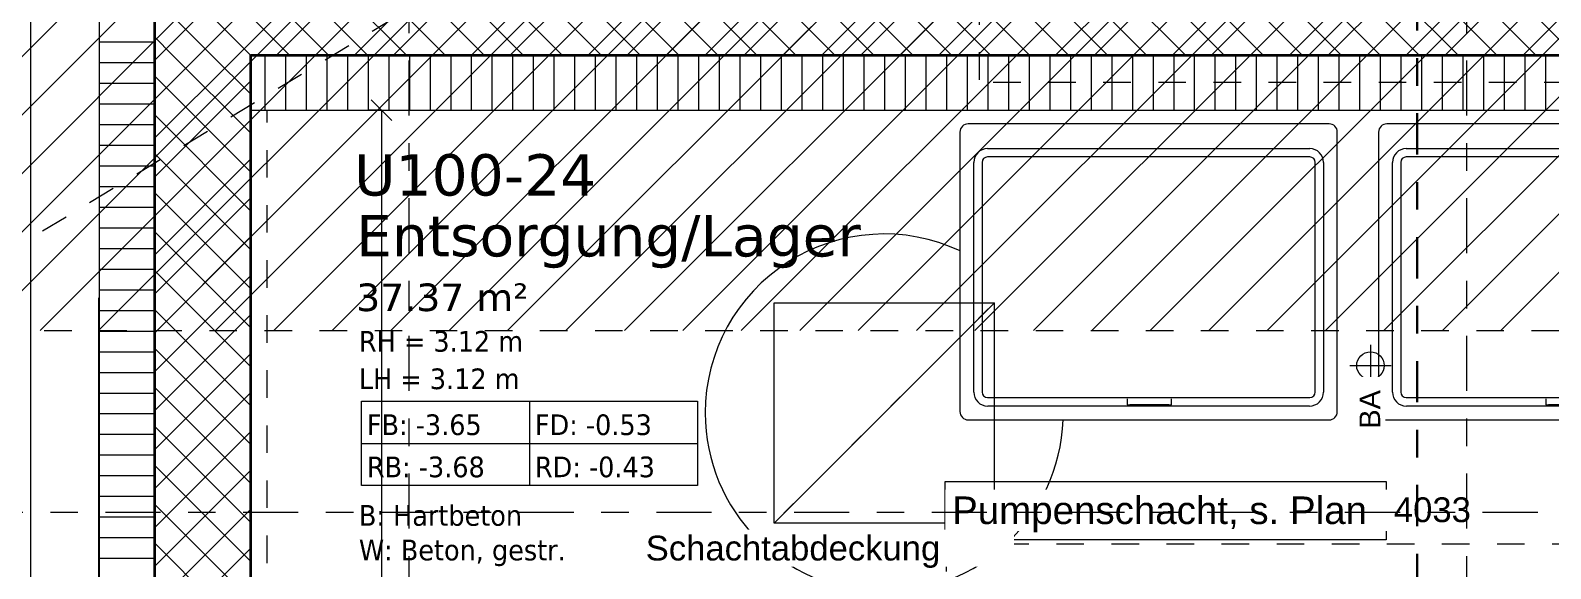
# Model space of a CAD drawing. Header units: metres. Extents: x -35.6 to 33, y -21.5 to 5.9.
# Drawn here: x -13.43 to -7.91, y 0.59 to 2.54 of the extents above; entities that cross this region are included whole.
import ezdxf

# ---------------------------------------------------------------- set-up
doc = ezdxf.new("R2010")
doc.units = ezdxf.units.M
for name, pattern in [('_Rasterlinie_', [0.375, 0.2, -0.05, 0.075, -0.05]), ('_Schnittlinie_', [0.3, 0.15, -0.05, 0.05, -0.05]), ('_Verdeckte Linien_', [0.15, 0.1, -0.05]), ('Strichliert - Fein', [0.15, 0.1, -0.05]), ('Strichpunkt - Fein', [0.2, 0.1, -0.05, 0, -0.05]), ('Strichpunkt - Weit', [0.5, 0.2, -0.15, 0, -0.15])]:
    doc.linetypes.add(name, pattern=pattern)
for name, color, linetype, lineweight in [('A-____-____-DIMS', 7, 'Continuous', 5), ('A-____-____-DIMS-50', 7, 'Continuous', 5), ('A-____-NOTE-TEXT', 7, 'Continuous', 9), ('A-AREA-____-IDEN', 7, 'Continuous', 5), ('A-DETL-____-HDLN', 7, '_Verdeckte Linien_', 9), ('A-DETL-GENF-HDLN', 7, '_Verdeckte Linien_', 9), ('A-DETL-GENF-OTLN', 7, 'Continuous', 9), ('A-FLOR-____-OTLN', 7, 'Continuous', 9), ('A-FLOR-____-OVHD', 7, 'Strichpunkt - Fein', 9), ('A-GENM-____-OTLN', 7, 'Continuous', 9), ('A-WALL-____-MCUT', 7, 'Continuous', 35), ('A-WALL-____-PATT', 7, 'Continuous', 35), ('E-LITE-EQPM-OTLN', 7, 'Continuous', 9), ('Q-SPCQ-____-OTLN', 7, 'Continuous', 9), ('S-COLS-____-OTLN', 7, 'Continuous', 9), ('S-GRID-____-OTLN', 7, 'Continuous', 5), ('Text', 7, 'Continuous', 5)]:
    doc.layers.add(name, color=color, linetype=linetype, lineweight=lineweight)
doc.layers.add('G-____-____-SYMB', color=7, linetype='Strichpunkt - Weit', lineweight=5, true_color=0x008080)
doc.styles.add('Arial', font='arial.ttf', dxfattribs={"height": 0.1})
doc.styles.add('Arial_1', font='arial.ttf', dxfattribs={"height": 0.075})
doc.styles.add('Arial_3', font='arial.ttf', dxfattribs={"height": 0.09})
doc.styles.add('Verdana_1', font='verdana.ttf', dxfattribs={"height": 0.1})
doc.styles.add('Verdana_2', font='verdana.ttf', dxfattribs={"width": 0.9, "height": 0.075})
doc.styles.add('Verdana_3', font='verdana.ttf', dxfattribs={"height": 0.15})
doc.dimstyles.new('SUB_Rohbau_fein_1', dxfattribs={"dimscale": 0.3048, "dimtxt": 0.102026, "dimasz": 0.246063, "dimexe": 0.164042, "dimexo": 0.0625, "dimgap": 0.123031, "dimtad": 1, "dimrnd": 0.005, "dimzin": 0, "dimdsep": 46, "dimtxsty": 'Arial', "dimblk1": 'OBLIQUE', "dimblk2": 'OBLIQUE', "dimsah": 1, "dimcen": 0.09, "dimazin": 0, "dimtfac": 1, "dimtdec": 4, "dimtix": 1, "dimtmove": 0, "dimatfit": 3, "dimfxl": 0.164042, "dimfxlon": 1, "dimtvp": 1, "dimtfill": 1, "dimtolj": 1, "dimtzin": 0, "dimarcsym": 2})
pattern_1 = [(45, (0, 0), (-0.0707107, 0.0707107), []), (135, (0, 0), (-0.0707107, -0.0707107), [])]

# ---------------------------------------------------------------- blocks, each defined once
blk = doc.blocks.new('Langfeldleuchte Deckeneinbau - 7200lm _ 4000K _ 1250 x 50-V26--01_UG_OK_FFB_AF_ru')
at = {"layer": 'E-LITE-EQPM-OTLN', "color": 253, "true_color": 0x999999}
for p, q in [((-13.185, 1.5692), (-13.183, 1.5692)), ((-13.185, 1.5692), (-13.183, 1.5692)), ((-13.185, 1.5692), (-13.185, 0.2797)), ((-13.185, 1.5494), (-13.185, 1.5692)), ((-13.183, 1.5494), (-13.185, 1.5494)), ((-13.185, 1.5494), (-13.185, 0.2994)), ((-13.183, 1.5494), (-13.185, 1.5494)), ((-13.185, 0.2994), (-13.185, 1.5494)), ((-13.185, 1.5494), (-13.185, 0.2994)), ((-13.183, 0.2994), (-13.185, 0.2994)), ((-13.185, 0.2797), (-13.185, 0.2994)), ((-13.185, 0.2994), (-13.183, 0.2994)), ((-13.185, 0.2797), (-13.183, 0.2797)), ((-13.183, 0.2797), (-13.185, 0.2797))]:
    blk.add_line(p, q, dxfattribs=at)
blk = doc.blocks.new('Deckenöffnung rechteckig - DS-41446744--01_UG_OK_FFB_AF_ru')
at = {"layer": 'A-DETL-GENF-OTLN', "linetype": 'Strichliert - Fein'}
for p, q in [((-0.4, -0.4), (0.4, 0.4)), ((-0.4, -0.4), (-0.4, 0.4)), ((-0.4, 0.4), (0.4, 0.4)), ((0.4, -0.4), (0.4, 0.4)), ((0.4, -0.4), (-0.4, -0.4))]:
    blk.add_line(p, q, dxfattribs=at)
at = {"layer": 'A-DETL-GENF-OTLN'}
for p, q in [((-0.4, -0.4), (-0.4, 0.4)), ((-0.4, -0.4), (0.4, 0.4)), ((-0.4, 0.4), (0.4, 0.4)), ((0.4, -0.4), (0.4, 0.4)), ((0.4, -0.4), (-0.4, -0.4))]:
    blk.add_line(p, q, dxfattribs=at)
blk = doc.blocks.new('Schachtabdeckung_rund - Rund-41619066--01_UG_OK_FFB_AF_ru')
at = {"layer": 'A-GENM-____-OTLN'}
for start, end in [(64.921, 180), (180, 357.7894)]:
    blk.add_arc((0, 0), 0.65, start, end, dxfattribs=at)
blk = doc.blocks.new('Müllcontainer-1100 L - schwarz-21087214--01_UG_OK_FFB_AF_ru')
at = {"layer": 'Q-SPCQ-____-OTLN'}
for p, q in [((0.655, 0.3), (-0.655, 0.3)), ((-0.685, 0.27), (-0.685, -0.745)), ((0.685, -0.745), (0.685, 0.27)), ((-0.585, 0.21), (0.585, 0.21)), ((0.585, 0.18), (-0.585, 0.18)), ((-0.635, -0.674), (-0.635, 0.16)), ((-0.605, 0.16), (-0.605, -0.674)), ((0.605, -0.674), (0.605, 0.16)), ((0.635, 0.16), (0.635, -0.674)), ((-0.585, -0.694), (0.585, -0.694)), ((-0.0783, -0.6986), (-0.0783, -0.7205)), ((0.0828, -0.7205), (0.0828, -0.6986)), ((0.584, -0.725), (-0.584, -0.725)), ((-0.0783, -0.7205), (-0.0683, -0.7205)), ((0.0728, -0.7205), (-0.0683, -0.7205)), ((0.0728, -0.7205), (0.0828, -0.7205)), ((-0.655, -0.775), (0.655, -0.775))]:
    blk.add_line(p, q, dxfattribs=at)
for centre, radius, start, end in [((-0.655, 0.27), 0.03, 90, 180), ((0.655, 0.27), 0.03, 360, 90), ((-0.585, 0.16), 0.05, 90, 180), ((-0.585, 0.16), 0.02, 90, 180), ((0.585, 0.16), 0.05, 360, 90), ((0.585, 0.16), 0.02, 360, 90), ((-0.584, -0.674), 0.051, 180, 270), ((-0.585, -0.674), 0.02, 180, 270), ((0.584, -0.674), 0.051, 270, 0), ((0.585, -0.674), 0.02, 270, 0), ((-0.655, -0.745), 0.03, 180, 270), ((0.655, -0.745), 0.03, 270, 0)]:
    blk.add_arc(centre, radius, start, end, dxfattribs=at)
blk = doc.blocks.new('DE_Detailverweis - mit_Rahmen-56961569--01_UG_OK_FFB_AF_ru')
at = {"layer": 'A-DETL-GENF-OTLN', "color": 30, "linetype": 'Strichpunkt - Fein', "true_color": 0xff8000}
for p in [(0, 2.31), (6.3504, 0)]:
    blk.add_line(p, (0, 0), dxfattribs=at)
blk = doc.blocks.new('DE_Linie_mit_Text - Strichliert-43508621--01_UG_OK_FFB_AF_ru')
at = {"layer": 'A-DETL-GENF-HDLN'}
blk.add_line((6.1944, 0), (0, 0), dxfattribs=at)
blk = doc.blocks.new('DE_Detailverweis - mit_Rahmen-56961630--01_UG_OK_FFB_AF_ru')
at = {"layer": 'A-DETL-GENF-OTLN', "color": 30, "linetype": 'Strichpunkt - Fein', "true_color": 0xff8000}
for p, q in [((0, 3.2295), (3.2928, 3.2295)), ((0, 3.2295), (0, 0)), ((3.2928, 0), (3.2928, 3.2295)), ((3.2928, 0), (0, 0))]:
    blk.add_line(p, q, dxfattribs=at)
blk = doc.blocks.new('Beschriftung_Räume-SUB - Vollständig-17704717--01_UG_OK_FFB_AF_ru')
at = {"layer": 'A-AREA-____-IDEN'}
for p, q in [((0, -0.01825), (0.0244, -0.01825)), ((0, -0.02438), (0, -0.01825)), ((0.0122, -0.01825), (0.0122, -0.02438)), ((0.0244, -0.01825), (0.0244, -0.02438)), ((0, -0.02132), (0.0244, -0.02132)), ((0.0244, -0.02438), (0, -0.02438))]:
    blk.add_line(p, q, dxfattribs=at)
blk = doc.blocks.new('DIMBLOCK98--01_UG_OK_FFB_AF_ru')
at = {"layer": 'A-____-____-DIMS-50'}
for p, q in [((-12.158, 2.2516), (-12.1955, 2.2891)), ((-12.158, 2.2516), (-12.208, 2.2516)), ((-12.158, 2.2516), (-12.158, -2.0534)), ((-12.158, 2.2516), (-12.1205, 2.2141)), ((-12.158, 2.2516), (-12.108, 2.2516)), ((-12.158, -2.0534), (-12.1955, -2.0159)), ((-12.158, -2.0534), (-12.208, -2.0534)), ((-12.158, -2.0534), (-12.1205, -2.0909)), ((-12.158, -2.0534), (-12.108, -2.0534))]:
    blk.add_line(p, q, dxfattribs=at)
at = {"layer": 'A-____-____-DIMS-50', "color": 0, "insert": (-12.33, -0.0626), "char_height": 0.1, "width": 0.388091, "attachment_point": 1, "rotation": 90, "line_spacing_factor": 0.941778, "style": 'Arial', "bg_fill": 3, "box_fill_scale": 1.25, "bg_fill_color": 256, "bg_fill_true_color": 13158600, "bg_fill_transparency": 0}
blk.add_mtext('4.30\\A2\\H0.5x;\\S5^  ;\\H2x;', dxfattribs=at)
blk = doc.blocks.new('_Oblique')
at = {"color": 0, "linetype": 'ByBlock', "lineweight": -2}
blk.add_line((-0.5, -0.5), (0.5, 0.5), dxfattribs=at)

msp = doc.modelspace()

# ---------------------------------------------------------------- hatches: boundary and pattern name
at = {"layer": 'A-DETL-GENF-OTLN', "true_color": 0xff00ff}
h = msp.add_hatch(dxfattribs=at)
h.set_pattern_fill('FP_13', color=6, style=0, pattern_type=2)
h.set_pattern_definition([(45, (0, 0), (-0.106066, 0.106066), [])])
h.paths.add_polyline_path([(-13.983, 1.4516), (-2.728, 1.4516), (-2.728, 4.6615), (-9.4632, 4.6615), (-9.648, 4.6216), (-9.728, 2.8516), (-9.728, 4.6615), (-13.983, 4.6615), (-13.983, 3.0364)])
at = {"layer": 'A-WALL-____-PATT', "lineweight": 9}
h = msp.add_hatch(dxfattribs=at)
h.set_pattern_fill('FP_1', color=256, style=0, pattern_type=2)
h.set_pattern_definition(pattern_1)
h.paths.add_polyline_path([(-4.128, 2.4516), (-4.128, 2.8516), (-12.983, 2.8516), (-12.983, 2.4516), (-4.5936, 2.4516)])
at = {"layer": 'A-WALL-____-PATT', "lineweight": 9, "true_color": 0x787878}
h = msp.add_hatch(dxfattribs=at)
h.set_pattern_fill('FP_7', color=8, angle=270, style=0, pattern_type=2)
h.set_pattern_definition([(180, (-12.983, 0.32406), (1e-16, -0.075), [])])
h.paths.add_polyline_path([(-13.183, -2.0534), (-12.983, -2.0534), (-12.983, 2.7016), (-13.183, 2.7016), (-13.183, -1.8387)])
at = {"layer": 'A-WALL-____-PATT', "lineweight": 9}
h = msp.add_hatch(dxfattribs=at)
h.set_pattern_fill('FP_1', color=256, style=0, pattern_type=2)
h.set_pattern_definition(pattern_1)
h.paths.add_polyline_path([(-12.9123, -2.0534), (-12.633, -2.0534), (-12.633, 2.4516), (-12.983, 2.4516), (-12.983, -2.0534)])
at = {"layer": 'A-WALL-____-PATT', "lineweight": 9, "true_color": 0x787878}
h = msp.add_hatch(dxfattribs=at)
h.set_pattern_fill('FP_9', color=8, angle=-90, style=0, pattern_type=2)
h.set_pattern_definition([(270, (-8.306, 2.452), (0.075, 2e-16), [])])
h.paths.add_polyline_path([(-4.0662, 2.2516), (-3.978, 2.2516), (-3.978, 2.4516), (-12.633, 2.4516), (-12.633, 2.2516), (-4.5936, 2.2516)])

# ---------------------------------------------------------------- linework, layer by layer
at = {"layer": 'A-____-NOTE-TEXT', "lineweight": 5}
for p, q in [((-8.5677, 1.3987), (-8.5677, 1.2487)), ((-8.6427, 1.3237), (-8.4927, 1.3237))]:
    msp.add_line(p, q, dxfattribs=at)
at = {"layer": 'A-____-NOTE-TEXT', "color": 30, "lineweight": 5, "true_color": 0xff8000, "flags": 128}
msp.add_lwpolyline([(-10.1116, 0.9023), (-8.5106, 0.9023), (-8.5106, 0.6903), (-10.1116, 0.6903)], close=True, dxfattribs=at)
at = {"layer": 'A-____-NOTE-TEXT', "lineweight": 5}
msp.add_circle((-8.5677, 1.3237), 0.05, dxfattribs=at)
at = {"layer": 'A-DETL-____-HDLN'}
for p, q in [((-9.028, 2.4516), (-11.608, 2.4516)), ((-13.983, 1.4516), (-2.728, 1.4516))]:
    msp.add_line(p, q, dxfattribs=at)
at = {"layer": 'A-FLOR-____-OTLN'}
for start, end in [(64.921, 180), (180, 357.7894)]:
    msp.add_arc((-10.333, 1.1516), 0.65, start, end, dxfattribs=at)
at = {"layer": 'A-FLOR-____-OVHD'}
msp.add_line((-12.573, -1.9934), (-12.573, 2.2516), dxfattribs=at)
at = {"layer": 'A-WALL-____-MCUT', "lineweight": 9}
for p, q in [((-13.183, 4.6615), (-13.183, -2.0534)), ((-12.633, 2.2516), (-3.978, 2.2516))]:
    msp.add_line(p, q, dxfattribs=at)
at = {"layer": 'A-WALL-____-MCUT'}
for p, q in [((-12.983, 4.6615), (-12.983, -2.0534)), ((-12.633, 2.4516), (-3.978, 2.4516)), ((-12.633, -2.0534), (-12.633, 2.4516))]:
    msp.add_line(p, q, dxfattribs=at)
at = {"layer": 'S-COLS-____-OTLN'}
for p, q in [((-13.433, 4.6615), (-13.433, 0.7611)), ((-13.433, 0.7611), (-13.433, -2.2033))]:
    msp.add_line(p, q, dxfattribs=at)
at = {"layer": 'S-GRID-____-OTLN', "color": 8, "linetype": '_Rasterlinie_', "true_color": 0x808080}
msp.add_line((-12.058, -6.2685), (-12.058, 5.1611), dxfattribs=at)

# ---------------------------------------------------------------- block references
at = {"layer": 'A-AREA-____-IDEN', "xscale": 49.99999999999998, "yscale": 49.99999999999998, "zscale": 49.99999999999998}
msp.add_blockref('Beschriftung_Räume-SUB - Vollständig-17704717--01_UG_OK_FFB_AF_ru', (-12.231, 2.1071), dxfattribs=at)
at = {"layer": 'A-DETL-GENF-OTLN', "rotation": 31.21153280802236}
msp.add_blockref('DE_Linie_mit_Text - Strichliert-43508621--01_UG_OK_FFB_AF_ru', (-13.983, 1.4516), dxfattribs=at)
at = {"layer": 'A-DETL-GENF-OTLN', "color": 30, "true_color": 0xff8000}
for name, p in [('DE_Detailverweis - mit_Rahmen-56961569--01_UG_OK_FFB_AF_ru', (-9.988, 2.3516)), ('DE_Detailverweis - mit_Rahmen-56961630--01_UG_OK_FFB_AF_ru', (-10.108, -2.5534))]:
    msp.add_blockref(name, p, dxfattribs=at)
at = {"layer": 'A-GENM-____-OTLN'}
for name in ['Schachtabdeckung_rund - Rund-41619066--01_UG_OK_FFB_AF_ru', 'Deckenöffnung rechteckig - DS-41446744--01_UG_OK_FFB_AF_ru']:
    msp.add_blockref(name, (-10.333, 1.1516), dxfattribs=at)
at = {"layer": 'E-LITE-EQPM-OTLN', "color": 253, "true_color": 0x999999}
msp.add_blockref('Langfeldleuchte Deckeneinbau - 7200lm _ 4000K _ 1250 x 50-V26--01_UG_OK_FFB_AF_ru', (0, 0), dxfattribs=at)
at = {"layer": 'Q-SPCQ-____-OTLN'}
for p in [(-9.373, 1.9016), (-7.853, 1.9016)]:
    msp.add_blockref('Müllcontainer-1100 L - schwarz-21087214--01_UG_OK_FFB_AF_ru', p, dxfattribs=at)

# ---------------------------------------------------------------- texts
at = {"layer": 'A-AREA-____-IDEN', "attachment_point": 1}
for s, insert, char_height, width, style in [('U100-24', (-12.2578, 2.0914), 0.15, 1.074261, 'Verdana_3'), ('Entsorgung/Lager', (-12.2506, 1.8702), 0.15, 2.204641, 'Verdana_3'), ('37.37 m²', (-12.2502, 1.6217), 0.1, 0.817721, 'Verdana_1'), ('RH = 3.12 m', (-12.2403, 1.4493), 0.075, 0.750379, 'Verdana_2'), ('LH = 3.12 m', (-12.2403, 1.3132), 0.075, 0.735949, 'Verdana_2'), ('FB: -3.65', (-12.2114, 1.1464), 0.075, 0.551962, 'Verdana_2'), ('FD: -0.53', (-11.6014, 1.1464), 0.075, 0.562785, 'Verdana_2'), ('RB: -3.68', (-12.2114, 0.9933), 0.075, 0.566392, 'Verdana_2'), ('RD: -0.43', (-11.6014, 0.9933), 0.075, 0.577215, 'Verdana_2'), ('B: Hartbeton', (-12.2403, 0.8171), 0.075, 0.753987, 'Verdana_2'), ('W: Beton, gestr.', (-12.2403, 0.6914), 0.075, 0.970443, 'Verdana_2')]:
    msp.add_mtext(s, dxfattribs=dict(at, insert=insert, char_height=char_height, width=width, style=style))

# ---------------------------------------------------------------- next in the draw order: texts
at = {"layer": 'A-____-NOTE-TEXT', "lineweight": 5, "insert": (-8.6074, 1.0949), "char_height": 0.075, "width": 0.168354, "attachment_point": 1, "rotation": 90, "style": 'Arial_1', "bg_fill": 3, "box_fill_scale": 1.25, "bg_fill_color": 256, "bg_fill_true_color": 13158600, "bg_fill_transparency": 0}
msp.add_mtext('BA', dxfattribs=at)
at = {"layer": 'A-____-NOTE-TEXT', "color": 30, "lineweight": 5, "true_color": 0xff8000, "insert": (-10.0866, 0.8483), "char_height": 0.1, "width": 1.875949, "attachment_point": 1, "style": 'Arial', "bg_fill": 3, "box_fill_scale": 1.25, "bg_fill_color": 256, "bg_fill_true_color": 13158600, "bg_fill_transparency": 0}
msp.add_mtext('Pumpenschacht, s. Plan', dxfattribs=at)

# ---------------------------------------------------------------- next in the draw order: texts
msp.add_mtext('Pumpenschacht, s. Plan', dxfattribs=at)

# ---------------------------------------------------------------- next in the draw order: linework, layer by layer
at = {"layer": 'G-____-____-SYMB', "color": 1, "linetype": '_Schnittlinie_', "lineweight": 30, "true_color": 0xff0000}
msp.add_line((-8.398, -2.8597), (-8.398, 5.9305), dxfattribs=at)
at = {"layer": 'S-GRID-____-OTLN', "color": 8, "linetype": '_Rasterlinie_', "true_color": 0x808080}
for p, q in [((-8.218, -6.2685), (-8.218, 5.1611)), ((-8.218, -6.2685), (-8.218, 5.1611)), ((-34.6604, 0.7916), (27.9515, 0.7916))]:
    msp.add_line(p, q, dxfattribs=at)

# ---------------------------------------------------------------- next in the draw order: texts
at = {"layer": 'Text', "color": 30, "true_color": 0xff8000, "insert": (-8.4827, 0.8452), "char_height": 0.09, "width": 0.336709, "attachment_point": 1, "style": 'Arial_3'}
msp.add_mtext('4033', dxfattribs=at)
at = {"layer": 'Text', "insert": (-11.199, 0.7059), "char_height": 0.09, "width": 1.314768, "attachment_point": 1, "style": 'Arial_3', "bg_fill": 3, "box_fill_scale": 1.25, "bg_fill_color": 256, "bg_fill_true_color": 13158600, "bg_fill_transparency": 0}
msp.add_mtext('Schachtabdeckung ', dxfattribs=at)

# ---------------------------------------------------------------- next in the draw order: dimensions: what is measured, and where the dimension line sits
at = {"layer": 'A-____-____-DIMS'}
dim = msp.add_linear_dim(base=(-12.158, -2.0534), p1=(-12.108, 2.2516), p2=(-12.108, -2.0534), angle=90, text='\\A1;4.30\\Q;{\\A1;{\\H0.5x;\\S5^ ;}}', dimstyle='SUB_Rohbau_fein_1', override={"dimpost": '<>', "dimfxl": 4.305}, dxfattribs=at)
dim.commit()
dim.dimension.update_dxf_attribs({"geometry": 'DIMBLOCK98--01_UG_OK_FFB_AF_ru', "text_midpoint": (-12.2466, 0.0991)})

doc.saveas('drawing.dxf')
